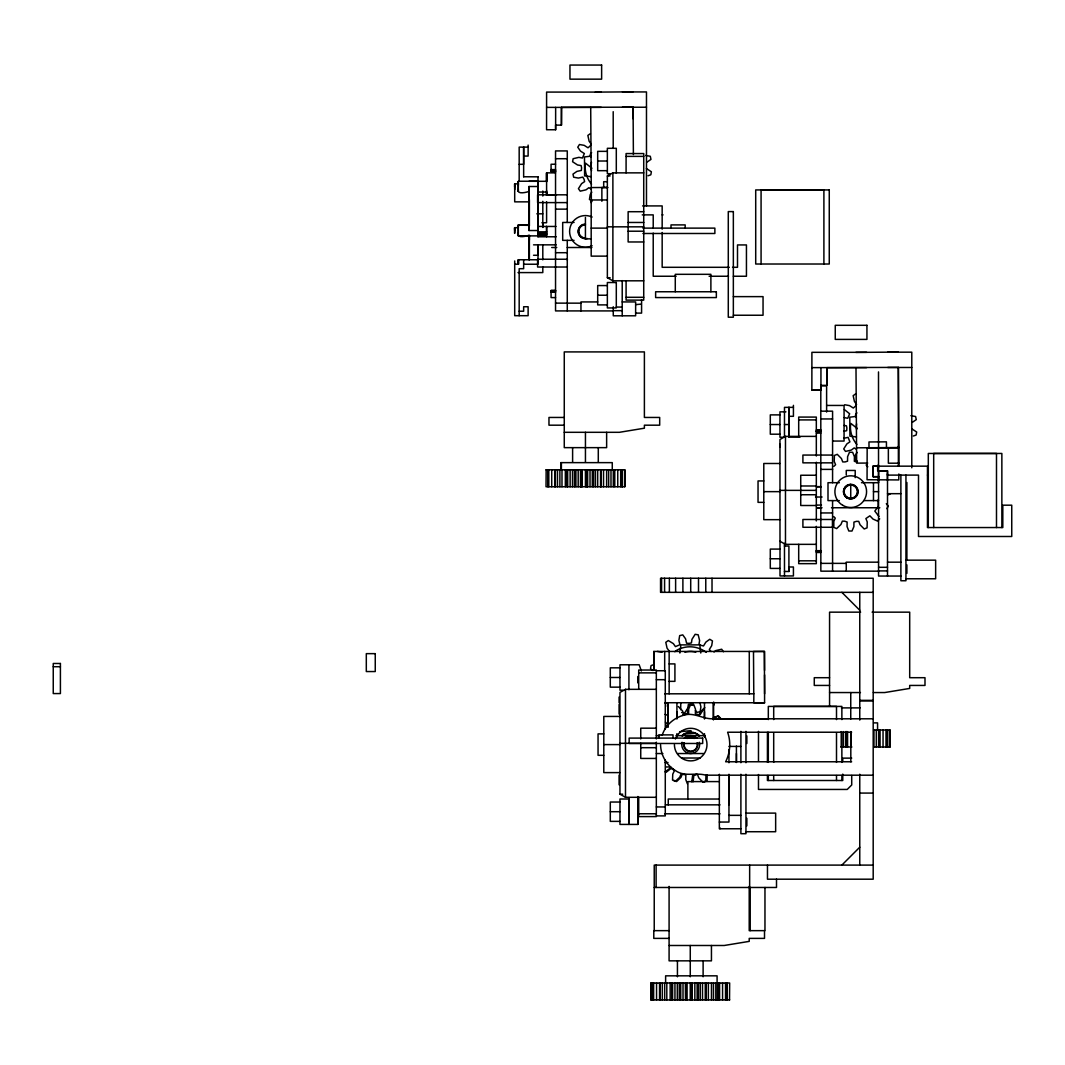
<?xml version="1.0" encoding="UTF-8"?>
<svg xmlns="http://www.w3.org/2000/svg" width="1065" height="1065" viewBox="0 0 1065 1065"><rect width="100%" height="100%" fill="white"/><g stroke="black" fill="none" stroke-linecap="round" stroke-linejoin="round"><path stroke-width="1.5" d="M518.336 185.297C518.269 172.836 518.269 198.37 518.322 189.37C516.232 195.294 528.307 191.9 529.065 191.327L529.012 230.519L537.958 230.519L537.958 236.776L556.143 236.776M529.065 191.327L529.065 225.154L518.269 225.168L518.282 235.897L537.998 235.884L537.958 236.776L537.958 231.904M529.065 225.341L518.336 225.168L518.269 227.684M518.336 191.341L518.336 190.489M518.322 259.74L518.322 264.226L518.322 259.74L538.025 259.767L538.011 244.843L533.538 244.843M529.079 235.711L529.052 259.74L529.079 235.179C528.12 235.724 516.245 239.146 518.269 233.208L518.336 235.897L518.336 234.327M529.372 240.051L529.372 235.897M537.958 183.925L537.958 186.668L538.025 176.763M537.958 185.11L537.958 231.837L546.598 231.837L546.598 235.392L537.971 235.884L537.958 235.152M538.011 225.154L537.971 227.83L537.971 201.977L537.958 230.519M537.971 189.503L537.971 195.348L538.025 181.236L519.174 181.236M542.791 222.758L542.791 227.471L542.804 201.325M601.286 92.083L546.598 92.083L546.571 129.744L555.624 129.757L555.65 107.392L633.063 107.152L633.395 154.571M546.598 231.837L546.598 226.446L546.598 236.776M628.936 797.858L628.936 824.417L628.922 799.003L619.963 799.003L619.963 824.417L637.882 824.417L637.895 796.514M633.063 118.721L633.063 107.232M637.882 824.417L637.882 809.48M637.882 804.501L637.882 797.858M653.843 651.447L653.843 670.391L653.843 651.447L764.577 651.447L764.577 670.391M667.968 727.169L667.968 702.754L664.68 702.727L764.577 702.754L764.577 674.864M676.914 718.276L676.914 711.7M704.484 718.263L704.484 711.686M713.43 719.913L713.43 702.74L713.43 719.115M728.953 804.847L728.953 774.974M736.421 762.487L736.421 753.541M856.553 447.819L898.927 447.526L898.367 367.398L820.955 367.625L820.929 390.003L811.863 389.99L811.903 352.329L866.591 352.329M898.367 447.899L898.367 367.478M555.624 129.757L555.597 125.111L561.455 125.138L561.495 107.405L601.286 107.379M820.902 385.357L826.746 385.37L826.799 367.651L866.591 367.625M878.519 482.591L878.558 466.164L873.18 466.164L873.193 476.681L878.558 476.681L873.18 476.681L873.193 466.164L927.469 466.164L927.469 527.548L1002.804 527.548L1002.804 505.183L1011.75 505.183L1011.75 536.494L918.509 536.494L918.509 475.11L887.465 475.11L887.504 470.876L877.667 470.863L877.667 465.259M561.441 125.138L561.495 107.419M826.746 385.384L826.799 367.651M878.519 476.827L878.505 479.809L898.78 479.929L898.833 473.978M898.9 466.324L898.927 447.899L867.163 447.753L867.056 479.729L878.558 479.809M887.425 479.809L887.478 473.872M538.025 259.767L537.945 264.24L523.647 264.226M690.959 732.094L690.999 730.657L679.603 731.708M567.326 266.29L567.272 267.022L537.599 267.022L537.599 259.234L567.326 259.234L567.326 260.073M667.356 706.348L667.609 703.872M679.883 653.031L680.855 644.884L699.811 644.884L700.783 653.031M680.801 703.166L680.628 709.703M693.075 781.763L693.901 775.054L696.417 774.295M691.771 781.803L692.689 775.107L697.495 774.441L698.76 777.836L702.873 782.109L705.749 781.018L706.002 775.094M662.177 735.343C665.119 725.678 673.306 718.303 682.891 715.467C693.129 711.713 702.128 718.782 712.019 718.795L873.193 718.795M886.959 508.764L888.17 505.942L886.32 503.639M867.176 462.956L866.218 465.165L867.815 466.789M666.237 726.583L667.529 724.293L665.465 722.083M591.781 192.153L590.196 194.735L589.438 199.448L592.14 201.112M857.072 452.399L855.488 454.968L854.742 459.694L857.445 461.358M538.025 181.236L537.971 186.841M703.566 709.09L700.144 714.668L697.868 714.602L695.378 713.736L695.498 709.21L693.794 704.737L690.626 704.657L688.682 709.024L688.562 713.563L683.743 714.216L682.492 710.821L678.378 706.561M841.869 865.1L859.761 847.207M833.935 466.324L835.586 464.739L834.228 461.385L834.401 455.447L837.263 454.329L841.43 458.536L842.735 461.917L845.024 461.944L847.54 461.198L847.594 456.659L849.484 452.266L852.666 452.305L854.423 456.752L854.356 461.291L856.859 462.117M877.733 507.206L874.818 511.094L878.945 516.445M879.703 518.828L877.414 521.025L873.034 519.094L869.892 515.819L865.885 518.562L867.243 521.917L867.07 527.841L864.208 528.972L860.041 524.752L858.736 521.384L856.446 521.344L853.93 522.103L853.877 526.643L851.987 531.036L848.805 530.996L847.048 526.549L847.114 522.01L844.612 521.184L842.335 521.158L840.937 524.486L836.651 528.586L833.828 527.388L833.815 521.451L835.253 518.136L833.655 516.512M704.79 707.653L700.504 711.753L699.106 715.094L696.816 715.068M713.963 651.993L715.893 650.555L721.671 649.237L723.455 651.74M674.811 651.727L677.114 650.049A26.838 26.838 0 0 1 706.268 652.366M590.383 133.644L587.867 135.415L589.118 141.219L591.235 144.148L590.01 146.078L588 147.782L584.179 145.346L579.453 144.52L577.763 147.21L580.518 151.124L584.352 153.546L582.462 158.019L578.894 157.354L573.13 158.712L572.584 161.734L577.549 164.982L581.117 165.581L581.596 167.817L581.357 170.44L576.924 171.398L572.997 174.114L573.662 177.216L578.375 178.068L582.808 177.109L584.113 179.386L584.592 181.622L581.596 183.646L578.441 188.665L580.212 191.167L585.99 189.836L588.892 187.68L590.849 188.878M855.674 393.89L853.172 395.661L854.423 401.465L856.54 404.394L855.315 406.324L853.305 408.028L849.471 405.592L844.758 404.767M647.027 162.106L650.968 159.391L650.289 156.289L645.59 155.437M912.332 422.352L916.273 419.623L915.594 416.522L910.881 415.683M684.582 733.985L682.039 735.942A12.247 12.247 0 0 1 684.582 733.985L695.179 733.306L699.399 735.942A12.247 12.247 0 0 0 696.816 733.985M643.726 280.814L612.881 280.814L607.356 277.725L607.356 175.951L612.881 172.863L643.726 172.863M816.323 436.384L785.477 436.384L779.953 439.486L780.006 575.939L793.425 575.939L793.425 566.993L788.952 566.993L788.952 571.466L784.426 571.466M656.333 689.335L625.488 689.335L619.963 692.423L619.963 794.197L625.488 797.299L656.333 797.299M888.157 494.839L890.393 493.747M713.337 717.783L717.77 715.973L719.993 718.236M665.998 772.418L671.296 768.224L673.613 769.449M714.069 717.73L718.569 716.106L720.712 718.449M665.066 771.859L670.537 767.878L672.8 769.21L674.345 770.9L672.761 774.149L672.534 780.073L675.317 781.364L679.67 777.317L681.094 774.002L685.873 774.921L685.74 779.447L687.444 783.92M704.178 781.923L707.027 780.791L707.213 774.867M648.039 175.765L650.835 174.793L651.367 171.771L646.415 168.523M913.344 436.011L916.14 435.039L916.672 432.017L911.72 428.769M653.843 664.64L651.048 665.598L650.515 668.62L652.805 670.484M843.706 431.325L846.662 430.686L846.901 428.063L846.422 425.827L844.039 425.428M843.68 438.314L848.113 437.356L849.897 441.869L846.901 443.892L843.733 448.911L845.517 451.414L851.294 450.082L854.197 447.926L856.14 449.124M590.995 156.129L584.485 156.954L584.618 175.925L591.142 176.657M856.3 416.375L849.79 417.2L849.923 436.171L856.433 436.903M817.414 508.098L820.396 507.859M595.322 92.123L632.956 91.856M606.85 181.702L603.669 181.716L603.709 187.493M591.261 187.573L606.89 187.467M855.887 352.395L898.261 352.102M867.722 463.049L856.659 463.129L855.994 367.691M622.466 91.936L646.482 91.936L646.482 205.904M622.466 107.232L646.482 107.232M528.12 147.116L519.174 147.116L519.174 181.303M607.356 151.35L597.691 151.35L597.691 170.68L607.356 170.68M523.647 156.062L528.12 156.062L528.12 145.093M626.087 156.382L643.726 156.382M555.544 158.712L567.272 158.712M597.691 161.015L607.356 161.015M555.544 164.25L551.071 164.25L551.071 171.398L555.544 171.398M519.174 164.303L523.647 164.303L523.647 147.116L523.647 176.83M551.071 169.615L555.544 169.615M551.071 170.347L555.544 170.347M551.071 170.919L555.544 170.919M551.071 171.279L555.544 171.279M555.544 172.85L546.598 172.85L546.598 181.796M610.338 173.715L607.356 173.715L607.356 148.301L616.302 148.301L616.302 173.275M607.356 175.951L610.112 175.951M523.647 176.763L538.065 176.83M529.012 181.303L546.611 181.303L546.598 172.85L546.598 195.214L556.436 195.214M529.012 230.519L529.012 186.508L537.958 186.508L537.971 188.225M567.272 194.815L537.599 194.815L537.599 202.603L567.272 202.603M607.356 199.967L591.182 199.967L591.182 256.132L607.356 256.132M529.372 201.857L514.701 201.857L514.701 190.222M642.594 205.918L662.164 205.918L662.164 229.148M555.544 209.139L567.272 209.139M643.726 211.709L628.137 211.709L628.137 241.968L643.726 241.968M536.827 213.812L542.804 213.812M642.248 214.877L653.218 214.877L653.218 228.136M662.164 214.877L663.056 214.877M574.062 222.452L562.693 222.452L562.693 240.357L574.062 240.357M628.137 222.465L643.726 222.465M541.899 222.758L546.598 222.758L546.598 201.698M537.958 226.446L555.957 226.459M607.356 226.832L643.726 226.832M514.701 227.697L514.661 233.368L514.648 227.697L514.715 230.533L514.648 227.697L518.322 227.684M591.182 228.123L607.356 228.123M642.941 228.123L714.868 228.123L714.868 233.488L642.941 233.488M628.137 231.212L643.726 231.212M537.958 233.275L546.598 233.275M537.958 234.367L546.598 234.367M591.155 238.84L585.431 238.84L585.431 217.406M556.183 244.843L538.011 244.843L538.011 255.28L533.538 255.267M551.697 247.506L556.755 247.506M567.272 247.506L591.9 247.506M555.544 252.698L567.272 252.698M514.701 264.226L518.562 264.226L518.562 259.74M729.312 267.302L662.164 267.302L662.164 232.463M732.534 267.302L737.499 267.302L737.499 244.937L746.445 244.937L746.445 276.248L733.359 276.248M518.003 272.587L542.804 272.587L542.804 266.769M676.115 276.248L653.218 276.248L653.218 233.115M709.09 276.248L728.513 276.248M607.356 277.725L610.112 277.725M607.356 285.566L597.691 285.566L597.691 304.896L607.356 304.896M555.544 290.439L551.071 290.439L551.071 297.588L555.544 297.588M551.071 290.572L555.544 290.572M551.071 290.918L555.544 290.918M551.071 291.49L555.544 291.49M551.071 292.236L555.544 292.236M597.691 295.231L607.356 295.231M733.346 296.629L763.046 296.629L763.046 315.24L733.346 315.24M626.087 297.295L643.726 297.295M597.691 301.928L580.957 301.928L580.957 310.913M622.213 301.928L635.632 301.928L635.632 315.799L613.267 315.799L613.267 306.747M555.544 303.126L580.957 303.166M635.632 304.617L640.691 304.164M616.249 307.066L622.213 307.066M613.267 310.661L622.213 310.661M613.267 310.913L555.544 310.913L555.544 150.924L567.272 150.924L567.272 222.452M519.174 311.22L523.647 311.22L523.647 306.747L528.12 306.747L528.12 315.693L514.701 315.693L514.701 260.952M635.632 313.11L641.583 313.11L641.583 299.691M887.771 352.169L911.786 352.169L911.786 467.788M887.771 367.478L911.786 367.478M826.613 405.446L844.066 405.446L844.066 441.056L832.963 441.056M793.425 407.363L784.479 407.363L784.479 436.863M820.849 411.17L832.577 411.17L832.577 482.698M785.93 411.836L779.953 411.836L779.953 437.249L784.426 437.249M779.953 414.884L770.301 414.884L770.301 434.201L779.953 434.201M788.952 416.309L793.425 416.309L793.425 405.339M564.264 417.453L548.968 417.453L548.968 425.188L564.264 425.188M820.849 418.958L832.577 418.958M798.697 419.916L816.323 419.916M770.301 424.536L779.953 424.536M784.479 424.536L788.952 424.536L788.952 407.363L788.952 437.076M816.376 429.861L820.849 429.861M816.376 430.593L820.849 430.593M816.376 431.165L820.849 431.165M816.376 431.525L820.849 431.525M816.376 431.645L820.849 431.645M564.264 432.31L619.391 432.31L644.392 428.197L644.392 425.188L659.688 425.188L659.688 417.453L644.392 417.453L644.392 351.916L564.264 351.916L564.264 447.646L606.637 447.646L606.637 432.31M816.376 433.096L820.849 433.096M788.952 437.009L800.055 437.076M832.577 455.061L802.904 455.061L802.904 462.849L832.577 462.849M898.927 463.195L888.356 463.195L888.356 447.899M779.953 463.488L763.791 463.488L763.791 519.667L779.953 519.667M820.849 469.385L832.577 469.385M546.026 469.798L624.836 469.798L624.836 486.745L546.026 486.745L546.159 469.798M816.323 475.243L800.734 475.243L800.734 505.502L816.323 505.502M927.469 475.11L928.361 475.11M763.765 480.941L758.04 480.941L758.04 502.361L763.765 502.361M839.366 482.698L827.998 482.698L827.998 500.603L839.366 500.603M861.465 482.698L878.558 482.698M800.734 485.986L816.323 485.986M821.261 486.692L816.349 486.692L820.849 486.692M779.953 490.366L816.323 490.366M763.791 491.644L779.953 491.644M873.473 491.644L878.558 491.644M887.504 493.681L900.937 493.681M800.734 494.746L816.323 494.746M815.55 497.022L822.087 497.022M863.728 500.603L878.558 500.603M816.536 505.09L821.488 505.09M817.001 507.752L822.047 507.752M831.485 507.752L879.823 507.752M820.849 512.944L832.577 512.944M779.953 541.26L785.477 544.348L816.323 544.348M784.426 546.052L788.912 546.052L788.912 571.466M779.953 549.087L770.301 549.087L770.301 568.417L779.953 568.417M816.376 550.685L820.849 550.685M816.376 550.818L820.849 550.818M816.376 551.164L820.849 551.164M816.376 551.737L820.849 551.737M816.376 552.482L820.849 552.482M770.301 558.752L779.953 558.752M905.942 560.163L935.642 560.163L935.642 578.774L905.942 578.774M798.697 560.816L816.323 560.816M878.558 562.174L846.262 562.174L846.262 571.16M887.504 562.174L900.937 562.174M820.849 563.372L846.262 563.372M878.558 567.312L887.504 567.312M878.558 570.907L887.504 570.907M878.558 571.16L820.849 571.16L820.795 385.81L826.613 385.81L826.613 412.062M900.937 576.045L878.558 576.045L878.558 470.863L887.504 470.876L887.504 576.045M873.193 592.34L660.553 592.34L660.553 578.255L873.193 578.255L873.193 879.197L767.466 879.197L767.466 865.1M860.64 612.162L829.568 612.162L829.568 706.361M872.089 612.162L909.696 612.162L909.696 677.699L924.992 677.699L924.992 685.434L909.696 685.434L909.696 688.429L884.682 692.556L873.38 692.556M669.153 663.908L674.917 663.908L674.917 681.347L669.153 681.347M53.25 666.717L60.412 666.717M619.963 667.822L610.298 667.822L610.298 687.151L619.963 687.151M656.333 670.737L665.279 670.737L665.279 729.059M638.707 672.867L656.333 672.867M610.298 677.486L619.963 677.486M829.568 677.699L814.272 677.699L814.272 685.434L829.568 685.434M656.333 679.683L665.279 679.683M622.945 690.2L619.963 690.2L619.963 664.786L639.186 664.786L641.343 670.95M829.568 692.556L860.453 692.556M664.68 693.808L753.86 693.808L753.794 702.727L764.577 702.754M859.761 700.357L873.193 700.357M859.761 700.903L873.193 700.903M841.443 707.892L860.067 707.892M619.963 716.439L603.788 716.439L603.788 772.604L619.963 772.604M712.765 719.115L767.426 719.115M873.606 722.882L877.573 722.882L877.573 730.044M656.333 728.18L640.744 728.18L640.744 738.937M873.606 730.044L890.14 730.044L890.14 746.991L873.832 746.991M851.627 732.227L727.621 732.227C731.056 741.733 730.231 752.742 725.638 761.768L851.627 761.768M603.775 733.878L598.051 733.878L598.051 755.311L603.775 755.311M656.333 735.649L659.608 735.649M675.969 735.649L705.31 735.649M690.706 737.952L696.616 737.952M619.963 743.317L656.333 743.317M603.788 744.595L619.963 744.595M728.953 746.405L740.894 746.405M840.738 746.991L851.88 746.991M640.744 747.697L656.333 747.697M656.333 753.541L662.883 753.541M677.606 753.541L703.685 753.541M681.773 758.014L700.158 758.014M851.72 758.134L842.761 758.134L842.761 761.329M656.333 758.44L640.744 758.44L640.744 743.317M664.813 762.487L667.981 762.487M665.811 766.96L670.737 766.96M873.193 775.187L705.775 775.187C695.831 772.285 684.902 777.17 675.623 770.714C666.517 765.242 660.726 755.218 660.553 744.595M718.635 781.59L687.884 781.59L687.884 799.03M859.761 793.079L873.193 793.079M619.963 794.197L622.732 794.197M719.115 799.03L668.248 799.03L668.248 804.847M619.963 802.038L610.298 802.038L610.298 821.368L619.963 821.368M665.425 804.847L720.007 804.847M656.333 806.951L665.279 806.951M610.298 811.703L619.963 811.703M745.953 813.114L775.653 813.114L775.653 831.725L745.953 831.725M638.707 813.766L656.333 813.766M664.6 813.793L720.007 813.793M728.953 815.351L740.894 815.351M656.333 815.897L665.279 815.897L665.279 760.011M719.341 822.06L728.953 822.06L728.953 774.282M740.894 828.77L719.341 828.77L719.341 774.282M873.193 865.1L654.23 865.1L654.23 930.65M654.23 887.478L776.505 887.478L776.505 879.197M669.086 930.65L653.79 930.65L653.79 938.385L669.086 938.385M669.086 945.494L724.2 945.494L749.214 941.38L749.214 938.385L764.51 938.385L764.51 930.65L749.214 930.65L749.214 886.4M729.658 999.942L650.848 999.942L650.848 982.995L729.658 982.995L729.525 999.942M546.598 107.379L555.65 107.392M811.903 367.625L820.955 367.625M811.863 389.99L820.929 390.003M727.502 719.115L731.975 719.115M607.915 187.547L601.871 187.507L601.871 201.272M692.623 705.256L689.454 705.203L687.564 709.61L687.497 714.136L682.705 714.868M684.582 774.135L682.292 774.095L680.908 777.437L676.608 781.537L673.786 780.326M529.025 192.046L529.012 186.508M693.235 704.085L688.389 704.404L687.844 707.972L684.662 712.978L681.627 712.485M657.385 651.421L662.097 652.246M690.706 735.649L697.029 738.271A8.946 8.946 0 0 0 684.369 738.271M844.199 417.6L847.753 418.265L849.657 413.792L844.372 409.572M665.066 714.335L667.396 715.227M694.247 738.458L692.53 737.752A7.096 7.096 0 0 0 687.151 738.458M591.954 168.243L585.59 163.211L585.151 166.02A26.838 26.838 0 0 0 591.554 184.178M857.258 428.489L850.895 423.444L850.442 426.266A26.838 26.838 0 0 0 856.859 444.424M841.869 592.34L859.761 610.245M711.047 651.514L709.317 649.53L711.7 645.67L712.458 640.944L709.743 639.28L705.882 642.102L703.499 645.962L700.956 645.323L699.013 644.125L699.612 640.558L698.187 634.807L695.152 634.314L691.97 639.32L691.425 642.901L689.188 643.406L686.579 643.207L685.554 638.787L682.772 634.886L679.683 635.605L678.898 640.331L679.923 644.751L675.436 646.601L673.36 643.633L668.301 640.544L665.798 642.315L667.049 648.119L669.166 651.048M695.472 710.462L697.043 712.405L700.131 711.686L700.916 706.96L699.891 702.541M779.993 444.185L780.006 446.927L779.953 446.195M713.683 702.035L714.016 704.977M518.269 225.168L518.282 226.738M886.466 447.62L886.426 441.842L868.973 441.962L869.013 447.739M764.603 693.808L764.311 651.434L753.488 651.514L753.78 693.781M590.702 107.459L591.368 202.883M514.648 185.949L514.701 186.695L514.648 183.846L518.309 183.846L518.269 185.137M518.322 182.035L518.322 181.316L518.282 184.152M518.336 225.168L518.336 227.843M878.505 371.925L878.532 467.562M873.18 466.164L873.193 476.681M613.2 111.679L613.214 147.955M537.958 187.906L537.971 192.033L546.611 192.033L546.598 195.214L546.598 190.742M1001.859 527.548L1001.859 453.464L928.307 453.464L928.307 527.548M996.494 527.548L996.494 453.464L933.686 453.464L933.686 527.548M906.887 482.498L906.887 559.937M906.887 564.863L906.887 573.356M905.942 475.11L905.942 580.745L900.884 580.745L900.884 475.11M898.367 446.341L898.367 466.35M890.007 730.044L890.007 746.991M887.731 730.044L887.731 746.991M887.278 730.044L887.278 746.991M886 730.044L886 746.991M883.045 730.044L883.045 746.991M880.063 730.044L880.063 746.991M878.612 730.044L878.612 746.991M878.199 499.698L878.199 507.752M876.295 730.044L876.295 746.991M873.966 730.044L873.966 746.991M873.473 482.698L873.473 500.603M859.761 592.34L859.761 720.073M859.761 774.228L859.761 865.1M855.208 477.639L855.208 470.45L846.262 470.45L846.262 474.923M851.72 775.493L851.72 784.972L847.234 789.445L758.48 789.445L758.48 774.508M850.815 732.227L850.815 761.768M850.735 484.295L850.735 499.006M850.749 692.556L850.749 719.048M850.735 731.588L850.735 746.991M847.567 731.588L847.567 746.991M846.529 731.588L846.529 746.991M845.983 731.588L845.983 746.991M845.85 731.588L845.85 746.991M843.493 731.588L843.493 746.991M842.761 774.109L842.761 780.499L767.426 780.499L767.426 775.52M841.869 719.581L841.869 706.414L768.318 706.414L768.318 719.581M841.869 732.334L841.869 762.38M841.869 775.52L841.869 780.499M841.217 731.588L841.217 746.991M836.504 719.581L836.504 706.414L773.696 706.414L773.696 719.581M836.504 732.747L836.504 762.38M836.504 775.56L836.504 780.499M832.577 500.603L832.577 571.16M823.897 264.014L823.897 189.929L761.076 189.929L761.076 264.014M816.323 456.02L816.323 417.081L798.697 417.081L798.697 436.384M816.323 462.237L816.323 520.958M816.323 526.35L816.323 563.651L798.697 563.651L798.697 544.348M788.912 411.836L788.912 437.249M785.477 436.384L785.477 544.348M784.479 543.336L784.479 575.939M773.696 732.747L773.696 762.38M773.696 775.56L773.696 780.499M768.318 732.334L768.318 762.38M768.318 775.56L768.318 780.499M767.426 732.387L767.426 762.247M764.963 887.478L764.963 930.65M758.48 731.375L758.48 761.235M750.213 887.478L750.213 930.65M749.654 865.1L749.654 887.478M749.281 651.447L749.281 693.808M746.845 735.888L746.845 743.503M746.845 818.253L746.845 825.854M745.953 731.362L745.953 762.726M745.953 774.268L745.953 833.695L740.894 833.695L740.894 774.268M740.894 731.362L740.894 762.726M736.421 746.086L736.421 762.234M728.953 749.574L728.953 762.753M727.249 982.995L727.249 999.942M726.796 982.995L726.796 999.942M725.518 982.995L725.518 999.942M722.563 982.995L722.563 999.942M720.007 827.864L720.007 828.77M719.581 982.995L719.581 999.942M718.13 982.995L718.13 999.942M717.397 982.995L717.397 999.942M717.091 982.995L717.091 975.833L665.625 975.833L665.625 982.995M715.813 982.995L715.813 999.942M713.483 982.995L713.483 999.942M712.019 578.255L712.019 592.34M711.447 945.494L711.447 960.843L669.086 960.843L669.086 886.4M711.46 982.995L711.46 999.942M710.888 291.757L710.888 274.317L675.277 274.317L675.277 291.757M708.358 982.995L708.358 999.942M705.989 982.995L705.989 999.942M705.775 578.255L705.775 592.34M705.802 982.995L705.802 999.942M705.629 982.995L705.629 999.942M705.376 982.995L705.376 999.942M704.484 702.74L704.484 719.021M704.484 733.678L704.484 736.94M703.113 960.843L703.113 976.778M702.501 982.995L702.501 999.942M700.251 982.995L700.251 999.942M698.507 578.255L698.507 592.34M698.387 982.995L698.387 999.942M697.136 982.995L697.136 999.942M694.846 982.995L694.846 999.942M692.317 982.995L692.197 999.942M691.398 982.995L691.398 999.942M690.706 578.255L690.706 592.34M690.266 945.494L690.266 976.778M690.253 982.995L690.253 999.942M687.085 982.995L687.085 999.942M686.046 982.995L686.046 999.942M685.367 982.995L685.501 999.942M685.181 228.123L685.181 224.901L671.003 224.901L671.003 228.123M682.891 578.255L682.891 592.34M683.011 982.995L683.011 999.942M680.735 982.995L680.735 999.942M679.297 982.995L679.297 999.942M677.433 960.843L677.433 976.778M677.313 982.995L677.313 999.942M676.914 702.754L676.914 719.035M676.914 733.692L676.914 736.94M675.623 578.255L675.623 592.34M674.944 982.995L674.944 999.942M673.013 738.098L673.013 734.89L658.822 734.89L658.822 738.098M672.161 982.995L672.161 999.942M671.975 982.995L671.975 999.942M670.165 982.995L670.165 999.942M669.379 578.255L669.379 592.34M669.153 651.447L669.153 693.808M667.968 702.754L667.968 726.889M666.81 982.995L666.81 999.942M664.68 651.447L664.68 670.99M664.693 982.995L664.693 999.942M664.587 578.255L664.587 592.34M662.31 982.995L662.31 999.942M661.578 578.255L661.578 592.34M660.167 982.995L660.167 999.942M659.555 982.995L659.555 999.942M656.546 982.995L656.546 999.942M656.333 738.937L656.333 670.031L638.707 670.031L638.707 689.335M656.333 742.159L656.333 816.589L638.707 816.589L638.707 797.299M656.107 865.1L656.107 887.478M653.63 982.995L653.63 999.942M653.045 982.995L653.045 999.942M652.579 982.995L652.579 999.942M650.981 982.995L650.981 999.942M637.802 676.475L637.802 682.891M637.802 803.729L637.802 810.159M628.922 664.786L628.922 689.747M626.087 172.863L626.087 153.56L643.726 153.56L643.726 300.117L626.087 300.117L626.087 280.814M625.488 689.335L625.488 797.299M624.716 469.798L624.716 486.745M622.426 469.798L622.426 486.745M622.213 280.614L622.213 315.799M621.973 469.798L621.973 486.745M620.695 469.798L620.695 486.745M619.085 697.043L619.085 702.727M619.085 704.391L619.085 714.082M619.085 775.12L619.085 784.812M617.753 469.798L617.753 486.745M614.771 469.798L614.771 486.745M613.307 469.798L613.307 486.745M612.881 172.863L612.881 280.814M612.269 469.798L612.269 462.636L560.816 462.636L560.816 469.798M610.99 469.798L610.99 486.745M608.661 469.798L608.661 486.745M606.637 469.798L606.637 486.745M603.536 469.798L603.536 486.745M601.166 469.798L600.98 486.745M600.806 469.798L600.806 486.745M600.553 469.798L600.553 486.745M598.29 447.646L598.29 461.997M597.678 469.798L597.678 486.745M595.428 469.798L595.428 486.745M593.564 469.798L593.564 486.745M592.313 469.798L592.313 486.745M590.023 469.798L590.023 486.745M587.507 469.798L587.507 486.745M587.374 469.798L587.374 486.745M586.589 469.798L586.589 486.745M585.444 432.31L585.444 461.997M585.431 469.798L585.431 486.745M582.262 469.798L582.262 486.745M581.224 469.798L581.224 486.745M580.678 469.798L580.678 486.745M580.558 469.798L580.558 486.745M578.188 469.798L578.188 486.745M575.912 469.798L575.912 486.745M574.474 469.798L574.474 486.745M572.611 447.646L572.611 461.997M572.491 469.798L572.491 486.745M570.134 469.798L570.134 486.745M567.565 469.798L567.618 486.745M567.272 240.357L567.272 310.913M567.339 469.798L567.339 486.745M567.152 469.798L567.152 486.745M565.342 469.798L565.342 486.745M561.987 469.798L561.987 486.745M561.388 462.636L561.388 469.798M559.884 469.798L559.884 486.745M557.488 469.798L557.488 486.745M555.358 469.798L555.358 486.745M554.732 469.798L554.732 486.745M551.723 469.798L551.723 486.745M548.808 469.798L548.808 486.745M547.756 469.798L547.756 486.745M542.804 191.008L542.804 196.04M542.804 244.99L542.804 259.86M538.011 191.46L538.011 194.655M538.025 201.045L538.025 213.812M529.372 199.674L529.372 225.94M529.372 235.498L529.372 259.86M523.647 259.74L523.647 268.7L519.174 268.7L519.174 315.693M518.309 182.954L518.282 189.53M518.269 226.792L518.336 233.368M585.431 238.054A6.643 6.643 0 0 1 578.788 231.411A6.643 6.643 0 0 1 585.431 224.755M585.431 238.493A7.096 7.096 0 0 1 581.889 225.261M852.572 484.801A7.096 7.096 0 0 1 852.572 498.5M850.735 498.74A7.096 7.096 0 0 1 843.64 491.644A7.096 7.096 0 0 1 850.735 484.562M697.122 742.877A6.643 6.643 0 0 1 690.706 751.238A6.643 6.643 0 0 1 684.289 742.877M688.975 738.178A6.643 6.643 0 0 1 692.423 738.178M699.346 742.278A8.946 8.946 0 0 1 690.706 753.541A8.946 8.946 0 0 1 682.053 742.278M697.548 742.758A7.096 7.096 0 0 1 690.706 751.69A7.096 7.096 0 0 1 683.85 742.758M684.848 652.166A21.18 21.18 0 0 1 695.818 652.166M675.396 739.03A16.281 16.281 0 0 1 701.875 732.747A16.281 16.281 0 0 1 697.149 759.545A16.281 16.281 0 0 1 674.411 744.595M682.199 735.436A12.247 12.247 0 0 1 699.519 735.902M856.273 417.134A2.689 2.689 0 0 1 856.939 412.927M856.606 429.408A21.18 21.18 0 0 1 856.566 423.87M591.541 170.533A21.18 21.18 0 0 1 591.488 162.253M587.334 238.507A7.362 7.362 0 0 1 578.135 232.37A7.362 7.362 0 0 1 585.431 224.049M592.127 245.762A15.842 15.842 0 0 1 569.602 231.411A15.842 15.842 0 0 1 592.127 217.047M590.969 156.888A2.689 2.689 0 0 1 591.634 152.681M538.011 191.327L538.011 192.046L538.011 191.327M832.617 526.536L832.577 527.268L802.904 527.268L802.904 519.48L832.617 519.48L832.617 526.536M601.632 65.058L569.961 65.058L569.961 79.156L601.632 79.156L601.632 65.058M829.262 189.929L755.711 189.929L755.711 264.014L829.262 264.014L829.262 189.929M733.346 211.589L728.287 211.589L728.287 317.21L733.346 317.21L733.346 211.589M616.302 282.518L607.356 282.518L607.356 307.931L616.302 307.931L616.302 282.518M716.346 291.757L655.627 291.757L655.627 297.574L716.346 297.574L716.346 291.757M866.937 325.304L835.253 325.304L835.253 339.402L866.937 339.402L866.937 325.304M375.253 653.644L366.307 653.644L366.307 671.549L375.253 671.549L375.253 653.644M60.412 663.482L53.25 663.482L53.25 693.568L60.412 693.568L60.412 663.482M702.687 738.098L629.149 738.098L629.149 743.477L702.687 743.477L702.687 738.098M514.701 183.939L514.701 189.53L514.701 183.952M672.428 999.942L672.428 982.995L672.388 999.942M847.407 497.408A6.643 6.643 0 0 0 857.378 491.644A6.643 6.643 0 0 0 847.407 485.893A6.643 6.643 0 0 0 847.407 497.408M847.061 498.021A7.362 7.362 0 0 0 858.097 491.644A7.362 7.362 0 0 0 847.061 485.281A7.362 7.362 0 0 0 847.061 498.021M842.814 505.369A15.842 15.842 0 0 0 866.577 491.644A15.842 15.842 0 0 0 842.814 477.932A15.842 15.842 0 0 0 842.814 505.369"/></g></svg>
